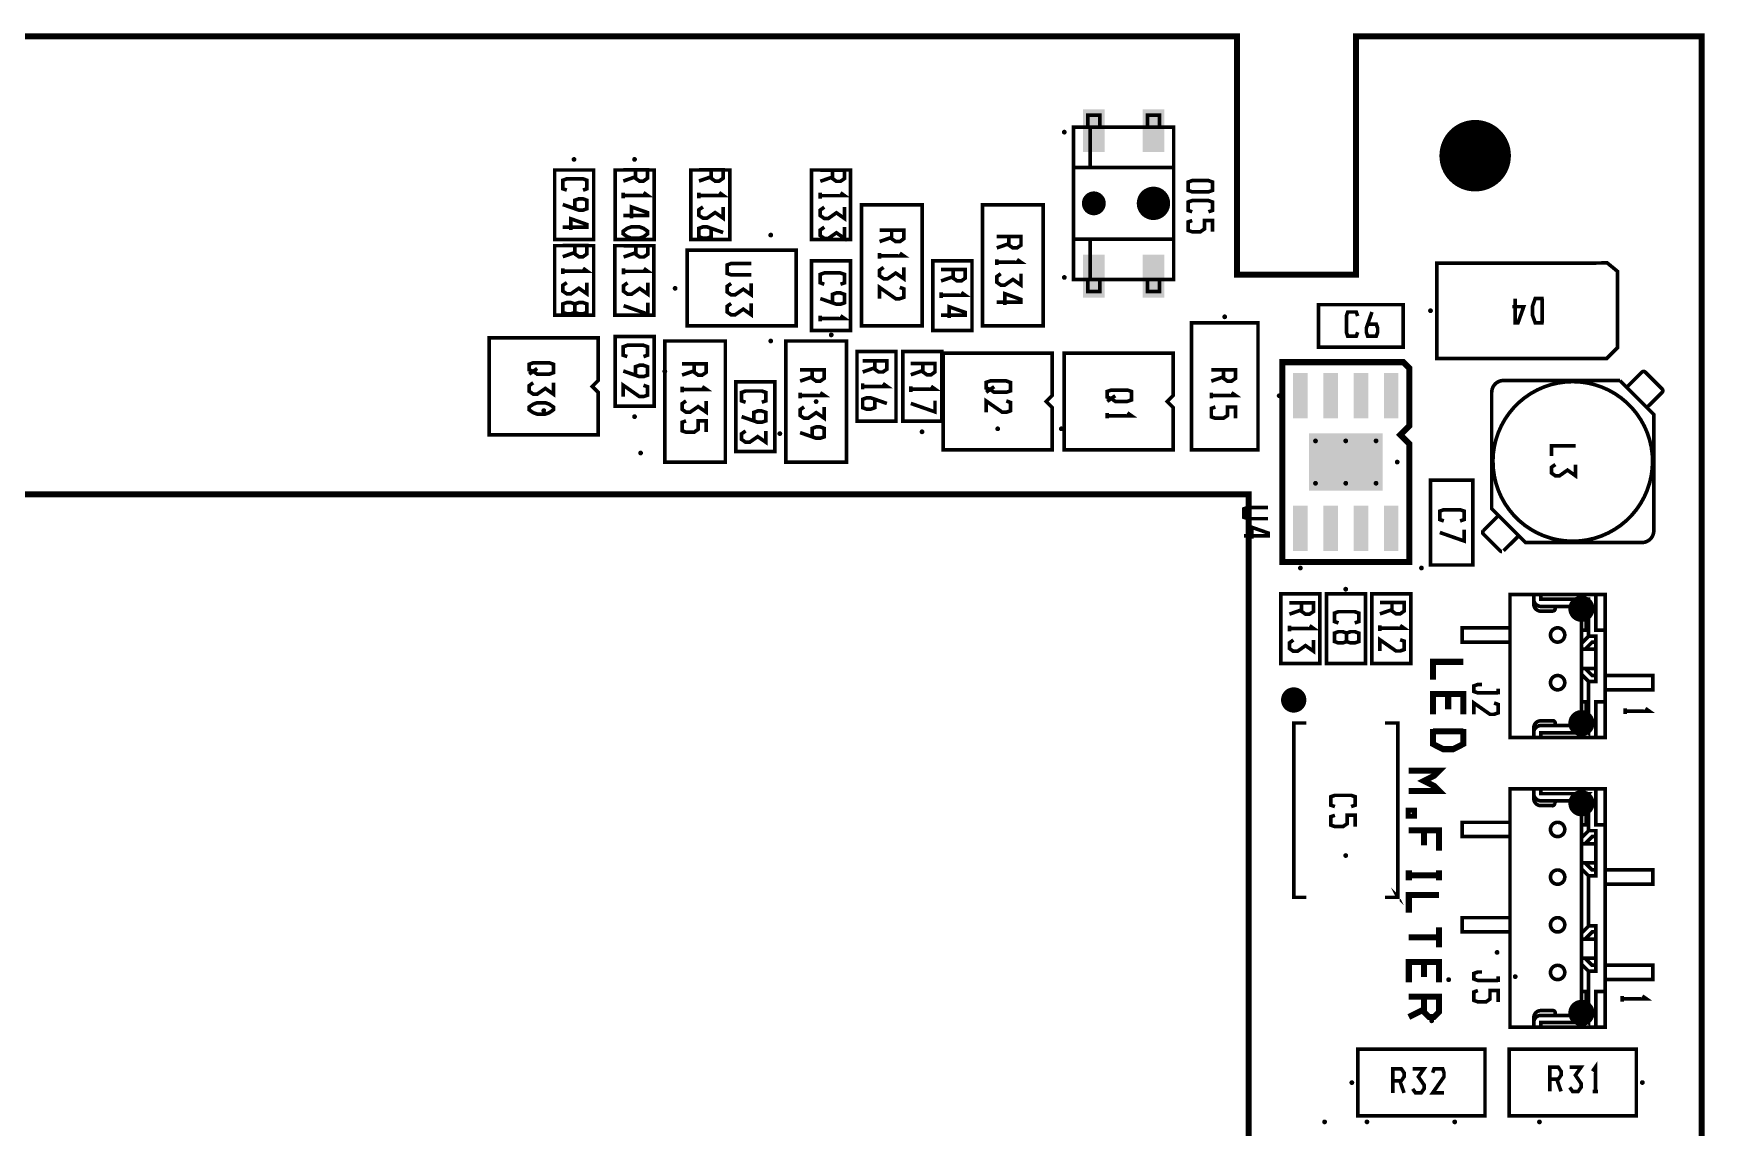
# Model space of a CAD drawing. Extents: x -3 to 440, y 331 to 583.
# Drawn here: x 67 to 137.2, y 536.8 to 582.7 of the extents above; entities that cross this region are included whole.
import ezdxf

# ---------------------------------------------------------------- set-up
doc = ezdxf.new("R2010")
doc.units = 0
doc.header["$MEASUREMENT"] = 0
doc.layers.get('0').update_dxf_attribs({"linetype": 'CONTINUOUS'})
for name, color, linetype in [('22-303-0_AST', 7, 'CONTINUOUS'), ('22-303-0_DRL', 1, 'CONTINUOUS'), ('THRUHOLE_NPT', 7, 'CONTINUOUS'), ('THRUHOLE_TAP', 1, 'CONTINUOUS')]:
    doc.layers.add(name, color=color, linetype=linetype)

# ---------------------------------------------------------------- blocks, each defined once
blk = doc.blocks.new('ROUND_2')
at = {"const_width": 0.50038}
blk.add_lwpolyline([(-0.25019, 0, 1), (0.25019, 0, 1)], format="xyb", close=True, dxfattribs=at)
blk = doc.blocks.new('ROUND_40')
at = {"const_width": 0.69977}
blk.add_lwpolyline([(-0.349884, 0, 1), (0.349884, 0, 1)], format="xyb", close=True, dxfattribs=at)
blk = doc.blocks.new('RECTANGLE_41')
blk.add_solid([(0.44958, 0.90043), (0.44958, -0.90043), (-0.44958, 0.90043), (-0.44958, -0.90043)])
blk = doc.blocks.new('RECTANGLE_50')
blk.add_solid([(1.5494, 1.2065), (1.5494, -1.2065), (-1.5494, 1.2065), (-1.5494, -1.2065)])
blk = doc.blocks.new('RECTANGLE_51')
blk.add_solid([(0.3048, 0.9525), (0.3048, -0.9525), (-0.3048, 0.9525), (-0.3048, -0.9525)])
blk = doc.blocks.new('ROUND_28')
at = {"const_width": 0.54991}
blk.add_lwpolyline([(-0.274954, 0, 1), (0.274954, 0, 1)], format="xyb", close=True, dxfattribs=at)
blk = doc.blocks.new('ROUND_111')
at = {"const_width": 1.49987}
blk.add_lwpolyline([(-0.749934, 0, 1), (0.749934, 0, 1)], format="xyb", close=True, dxfattribs=at)
blk = doc.blocks.new('ROUND_115')
at = {"const_width": 0.10033}
blk.add_lwpolyline([(-0.050164, 0, 1), (0.050164, 0, 1)], format="xyb", close=True, dxfattribs=at)
blk = doc.blocks.new('ROUND_116')
at = {"const_width": 0.10033}
blk.add_lwpolyline([(-0.050164, 0, 1), (0.050164, 0, 1)], format="xyb", close=True, dxfattribs=at)
blk = doc.blocks.new('ROUND_117')
at = {"const_width": 0.10033}
blk.add_lwpolyline([(-0.050164, 0, 1), (0.050164, 0, 1)], format="xyb", close=True, dxfattribs=at)
blk = doc.blocks.new('ROUND_108')
at = {"const_width": 0.10033}
blk.add_lwpolyline([(-0.050164, 0, 1), (0.050164, 0, 1)], format="xyb", close=True, dxfattribs=at)
blk = doc.blocks.new('ROUND_82')
at = {"const_width": 1.49987}
blk.add_lwpolyline([(-0.749934, 0, 1), (0.749934, 0, 1)], format="xyb", close=True, dxfattribs=at)

msp = doc.modelspace()

# ---------------------------------------------------------------- linework, layer by layer
at = {"layer": '22-303-0_AST'}
for points, const_width in [([(117.55, 582.606), (117.55, 572.606), (122.551, 572.606), (122.551, 582.606), (137.05, 582.606), (137.05, 342.606), (-2.95, 342.606), (-2.95, 582.606), (117.55, 582.606)], 0.254), ([(111.299, 578.801), (111.299, 579.301), (111.799, 579.301), (111.799, 578.801)], 0.152), ([(114.299, 578.801), (114.299, 579.301), (113.798, 579.301), (113.798, 578.801)], 0.152), ([(114.898, 577.101), (111.398, 577.101), (111.398, 578.801), (114.898, 578.801), (114.898, 577.101), (114.898, 576.101), (114.898, 575.102), (114.898, 574.102), (111.398, 574.102), (111.398, 572.402), (110.7, 572.402), (110.7, 574.102), (111.398, 574.102)], 0.152), ([(110.7, 574.102), (110.7, 575.102), (110.7, 576.101), (110.7, 577.101), (110.7, 578.801), (111.398, 578.801)], 0.152), ([(110.7, 577.101), (111.398, 577.101)], 0.152), ([(90.56, 574.081), (90.56, 577.002), (88.922, 577.002), (88.922, 574.081), (90.56, 574.081)], 0.152), ([(89.432, 576.157), (89.262, 576.215), (89.262, 576.571), (89.432, 576.632), (90.11, 576.632), (90.278, 576.571), (90.278, 576.215), (90.11, 576.157)], 0.152), ([(93.1, 574.081), (93.1, 577.002), (91.462, 577.002), (91.462, 574.081), (93.1, 574.081)], 0.152), ([(92.31, 577.013), (92.31, 576.657), (92.48, 576.538), (92.65, 576.538), (92.818, 576.657), (92.818, 577.013), (91.802, 577.013)], 0.152), ([(92.31, 576.715), (91.802, 576.538)], 0.152), ([(96.275, 574.081), (96.275, 577.002), (94.637, 577.002), (94.637, 574.081), (96.275, 574.081)], 0.152), ([(95.485, 577.013), (95.485, 576.657), (95.655, 576.538), (95.825, 576.538), (95.993, 576.657), (95.993, 577.013), (94.977, 577.013)], 0.152), ([(95.485, 576.715), (94.977, 576.538)], 0.152), ([(99.704, 577.002), (99.704, 574.081), (101.342, 574.081), (101.342, 577.002), (99.704, 577.002)], 0.152), ([(100.578, 577), (100.578, 576.644), (100.745, 576.527), (100.916, 576.527), (101.086, 576.644), (101.086, 577), (100.07, 577)], 0.152), ([(100.578, 576.705), (100.07, 576.527)], 0.152), ([(115.508, 576.499), (115.678, 576.558), (116.356, 576.558), (116.524, 576.499), (116.524, 576.144), (116.356, 576.085), (115.678, 576.085), (115.508, 576.144), (115.508, 576.499)], 0.152), ([(89.77, 575.377), (89.77, 575.732), (89.94, 575.793), (90.11, 575.793), (90.278, 575.732), (90.278, 575.377), (90.11, 575.318), (89.94, 575.318), (89.262, 575.555)], 0.152), ([(91.802, 575.819), (91.802, 576.055)], 0.152), ([(91.802, 575.936), (92.818, 575.936), (92.65, 576.055)], 0.152), ([(94.977, 575.819), (94.977, 576.055)], 0.152), ([(94.977, 575.936), (95.993, 575.936), (95.825, 576.055)], 0.152), ([(100.07, 575.806), (100.07, 576.045)], 0.152), ([(100.07, 575.925), (101.086, 575.925), (100.916, 576.045)], 0.152), ([(115.678, 575.247), (115.508, 575.306), (115.508, 575.661), (115.678, 575.72), (116.356, 575.72), (116.524, 575.661), (116.524, 575.306), (116.356, 575.247)], 0.152), ([(89.602, 574.48), (89.602, 574.955), (90.278, 574.716), (90.278, 574.6), (89.262, 574.6)], 0.152), ([(92.142, 574.981), (92.142, 575.453), (92.818, 575.217), (92.818, 575.097), (91.802, 575.097)], 0.152), ([(95.147, 575.453), (94.977, 575.336), (94.977, 575.097), (95.147, 574.981), (95.317, 574.981), (95.655, 575.217), (95.993, 574.981), (95.993, 575.453)], 0.152), ([(100.237, 575.443), (100.07, 575.323), (100.07, 575.087), (100.237, 574.968), (100.408, 574.968), (100.745, 575.207), (101.086, 574.968), (101.086, 575.443)], 0.152), ([(101.8, 575.542), (101.8, 570.462), (104.34, 570.462), (104.34, 575.542), (101.8, 575.542)], 0.152), ([(109.42, 570.462), (109.42, 575.542), (106.88, 575.542), (106.88, 570.462), (109.42, 570.462)], 0.152), ([(91.802, 574.437), (91.972, 574.556), (92.142, 574.615), (92.48, 574.615), (92.65, 574.556), (92.818, 574.437), (92.818, 574.32), (92.65, 574.201), (92.48, 574.142), (92.142, 574.142), (91.972, 574.201), (91.802, 574.32), (91.802, 574.437)], 0.152), ([(95.485, 574.556), (95.485, 574.201), (95.317, 574.142), (95.147, 574.142), (94.977, 574.201), (94.977, 574.556), (95.147, 574.615), (95.317, 574.615), (95.993, 574.379)], 0.152), ([(100.237, 574.605), (100.07, 574.485), (100.07, 574.249), (100.237, 574.13), (100.408, 574.13), (100.745, 574.368), (101.086, 574.13), (101.086, 574.605)], 0.152), ([(103.064, 574.473), (103.064, 574.117), (103.235, 573.998), (103.405, 573.998), (103.572, 574.117), (103.572, 574.473), (102.556, 574.473)], 0.152), ([(115.678, 574.881), (115.508, 574.823), (115.508, 574.467), (115.678, 574.409), (116.016, 574.409), (116.186, 574.526), (116.186, 574.881), (116.524, 574.881), (116.524, 574.409)], 0.152), ([(90.56, 570.906), (90.56, 573.827), (88.922, 573.827), (88.922, 570.906), (90.56, 570.906)], 0.152), ([(89.77, 573.838), (89.77, 573.482), (89.94, 573.363), (90.11, 573.363), (90.278, 573.482), (90.278, 573.838), (89.262, 573.838)], 0.152), ([(91.449, 573.827), (91.449, 570.906), (93.087, 570.906), (93.087, 573.827), (91.449, 573.827)], 0.152), ([(92.323, 573.825), (92.323, 573.469), (92.49, 573.352), (92.661, 573.352), (92.831, 573.469), (92.831, 573.825), (91.815, 573.825)], 0.152), ([(99.056, 573.637), (94.484, 573.637), (94.484, 570.462), (99.056, 570.462), (99.056, 573.637)], 0.152), ([(103.064, 574.175), (102.556, 573.998)], 0.152), ([(107.984, 574.206), (107.984, 573.85), (108.152, 573.731), (108.322, 573.731), (108.492, 573.85), (108.492, 574.206), (107.476, 574.206)], 0.152), ([(107.984, 573.909), (107.476, 573.731)], 0.152), ([(114.898, 574.102), (114.898, 572.402), (111.398, 572.402)], 0.152), ([(89.77, 573.54), (89.262, 573.363)], 0.152), ([(89.262, 572.644), (89.262, 572.88)], 0.152), ([(89.262, 572.761), (90.278, 572.761), (90.11, 572.88)], 0.152), ([(92.323, 573.53), (91.815, 573.352)], 0.152), ([(91.815, 572.631), (91.815, 572.87)], 0.152), ([(91.815, 572.75), (92.831, 572.75), (92.661, 572.87)], 0.152), ([(97.174, 572.603), (96.328, 572.603), (96.158, 572.662), (96.158, 573.017), (96.328, 573.078), (97.174, 573.078)], 0.152), ([(99.704, 573.192), (99.704, 570.271), (101.342, 570.271), (101.342, 573.192), (99.704, 573.192)], 0.152), ([(102.556, 573.279), (102.556, 573.515)], 0.152), ([(102.556, 573.398), (103.572, 573.398), (103.405, 573.515)], 0.152), ([(102.727, 572.916), (102.556, 572.796), (102.556, 572.56), (102.727, 572.441), (102.897, 572.441), (103.235, 572.677), (103.572, 572.441), (103.572, 572.916)], 0.152), ([(106.435, 570.271), (106.435, 573.192), (104.797, 573.192), (104.797, 570.271), (106.435, 570.271)], 0.152), ([(107.476, 573.012), (107.476, 573.248)], 0.152), ([(107.476, 573.131), (108.492, 573.131), (108.322, 573.248)], 0.152), ([(131.934, 573.093), (133.092, 573.103), (133.524, 572.748), (133.524, 569.547), (133.067, 569.09), (125.942, 569.098), (125.942, 573.096), (127.581, 573.096), (131.934, 573.093)], 0.152), ([(89.432, 572.278), (89.262, 572.161), (89.262, 571.922), (89.432, 571.806), (89.602, 571.806), (89.94, 572.042), (90.278, 571.806), (90.278, 572.278)], 0.152), ([(91.982, 572.268), (91.815, 572.148), (91.815, 571.912), (91.982, 571.793), (92.153, 571.793), (92.49, 572.032), (92.831, 571.793), (92.831, 572.268)], 0.152), ([(96.328, 572.24), (96.158, 572.12), (96.158, 571.884), (96.328, 571.765), (96.496, 571.765), (96.836, 572.001), (97.174, 571.765), (97.174, 572.24)], 0.152), ([(100.237, 572.209), (100.07, 572.268), (100.07, 572.623), (100.237, 572.682), (100.916, 572.682), (101.086, 572.623), (101.086, 572.268), (100.916, 572.209)], 0.152), ([(105.645, 572.822), (105.645, 572.466), (105.815, 572.347), (105.985, 572.347), (106.153, 572.466), (106.153, 572.822), (105.137, 572.822)], 0.152), ([(105.645, 572.524), (105.137, 572.347)], 0.152), ([(107.644, 572.649), (107.476, 572.529), (107.476, 572.293), (107.644, 572.174), (107.814, 572.174), (108.152, 572.41), (108.492, 572.174), (108.492, 572.649)], 0.152), ([(111.799, 572.402), (111.799, 571.902), (111.299, 571.902), (111.299, 572.402)], 0.152), ([(114.299, 572.402), (114.299, 571.902), (113.798, 571.902), (113.798, 572.402)], 0.152), ([(100.578, 571.43), (100.578, 571.785), (100.745, 571.844), (100.916, 571.844), (101.086, 571.785), (101.086, 571.43), (100.916, 571.371), (100.745, 571.371), (100.07, 571.607)], 0.152), ([(102.556, 571.602), (102.556, 572.077), (103.235, 571.602), (103.405, 571.602), (103.572, 571.661), (103.572, 572.016), (103.405, 572.077)], 0.152), ([(105.137, 571.628), (105.137, 571.864)], 0.152), ([(105.137, 571.745), (106.153, 571.745), (105.985, 571.864)], 0.152), ([(107.814, 571.336), (107.814, 571.811), (108.492, 571.572), (108.492, 571.455), (107.476, 571.455)], 0.152), ([(129.112, 571.267), (129.587, 571.267), (129.348, 570.591), (129.232, 570.591), (129.232, 571.607)], 0.152), ([(130.425, 571.607), (130.07, 571.607), (129.95, 571.267), (129.95, 570.929), (130.07, 570.591), (130.425, 570.591)], 0.152), ([(130.364, 571.607), (130.364, 570.591)], 0.152), ([(89.77, 571.026), (89.94, 570.967), (90.11, 570.967), (90.278, 571.026), (90.278, 571.381), (90.11, 571.44), (89.94, 571.44), (89.77, 571.381), (89.77, 571.026), (89.602, 570.967), (89.432, 570.967), (89.262, 571.026), (89.262, 571.381), (89.432, 571.44), (89.602, 571.44), (89.77, 571.381)], 0.152), ([(91.815, 571.31), (92.831, 570.955), (92.831, 571.43)], 0.152), ([(96.328, 571.402), (96.158, 571.282), (96.158, 571.046), (96.328, 570.927), (96.496, 570.927), (96.836, 571.163), (97.174, 570.927), (97.174, 571.402)], 0.152), ([(100.07, 570.65), (100.07, 570.889)], 0.152), ([(100.07, 570.769), (101.086, 570.769), (100.916, 570.889)], 0.152), ([(105.477, 570.79), (105.477, 571.262), (106.153, 571.026), (106.153, 570.906), (105.137, 570.906)], 0.152), ([(120.977, 569.573), (120.977, 571.351), (124.533, 571.351), (124.533, 569.573), (120.977, 569.573)], 0.152), ([(122.62, 570.195), (122.559, 570.028), (122.203, 570.028), (122.145, 570.195), (122.145, 570.873), (122.203, 571.044), (122.559, 571.044), (122.62, 570.873)], 0.152), ([(123.042, 570.536), (123.397, 570.536), (123.458, 570.365), (123.458, 570.195), (123.397, 570.028), (123.042, 570.028), (122.983, 570.195), (122.983, 570.365), (123.219, 571.044)], 0.152), ([(115.643, 570.589), (115.643, 565.255), (118.437, 565.255), (118.437, 570.589), (115.643, 570.589)], 0.152), ([(86.179, 569.954), (90.751, 569.954), (90.751, 568.176), (90.497, 567.922), (90.751, 567.668), (90.751, 565.89), (86.179, 565.89), (86.179, 569.954)], 0.152), ([(93.1, 567.096), (93.1, 570.017), (91.462, 570.017), (91.462, 567.096), (93.1, 567.096)], 0.152), ([(91.972, 569.172), (91.802, 569.23), (91.802, 569.586), (91.972, 569.647), (92.65, 569.647), (92.818, 569.586), (92.818, 569.23), (92.65, 569.172)], 0.152), ([(96.085, 564.747), (96.085, 569.827), (93.545, 569.827), (93.545, 564.747), (96.085, 564.747)], 0.152), ([(101.165, 564.747), (101.165, 569.827), (98.625, 569.827), (98.625, 564.747), (101.165, 564.747)], 0.152), ([(101.609, 569.382), (101.609, 566.461), (103.247, 566.461), (103.247, 569.382), (101.609, 569.382)], 0.152), ([(105.165, 566.461), (105.165, 569.382), (103.527, 569.382), (103.527, 566.461), (105.165, 566.461)], 0.152), ([(88.023, 568.912), (87.852, 568.852), (87.852, 568.615), (88.023, 568.557), (88.19, 568.437), (88.698, 568.437), (88.868, 568.496), (88.868, 568.852), (88.698, 568.912), (88.023, 568.912)], 0.152), ([(88.19, 568.674), (87.852, 568.437)], 0.152), ([(92.31, 568.392), (92.31, 568.747), (92.48, 568.808), (92.65, 568.808), (92.818, 568.747), (92.818, 568.392), (92.65, 568.333), (92.48, 568.333), (91.802, 568.57)], 0.152), ([(94.776, 568.872), (94.776, 568.516), (94.944, 568.397), (95.114, 568.397), (95.284, 568.516), (95.284, 568.872), (94.268, 568.872)], 0.152), ([(102.356, 568.999), (102.356, 568.643), (102.523, 568.526), (102.694, 568.526), (102.864, 568.643), (102.864, 568.999), (101.848, 568.999)], 0.152), ([(102.356, 568.704), (101.848, 568.526)], 0.152), ([(104.375, 568.885), (104.375, 568.529), (104.545, 568.41), (104.715, 568.41), (104.883, 568.529), (104.883, 568.885), (103.867, 568.885)], 0.152), ([(105.229, 569.319), (109.801, 569.319), (109.801, 567.541), (109.547, 567.287), (109.801, 567.033), (109.801, 565.255), (105.229, 565.255), (105.229, 569.319)], 0.152), ([(110.309, 569.319), (114.881, 569.319), (114.881, 567.541), (114.627, 567.287), (114.881, 567.033), (114.881, 565.255), (110.309, 565.255), (110.309, 569.319)], 0.152), ([(124.787, 568.684), (124.787, 566.271), (124.406, 565.89), (124.787, 565.509), (124.787, 560.556), (119.453, 560.556), (119.453, 568.938), (124.533, 568.938), (124.787, 568.684)], 0.254), ([(88.023, 568.074), (87.852, 567.955), (87.852, 567.719), (88.023, 567.599), (88.19, 567.599), (88.531, 567.836), (88.868, 567.599), (88.868, 568.074)], 0.152), ([(91.802, 567.495), (91.802, 567.97), (92.48, 567.495), (92.65, 567.495), (92.818, 567.554), (92.818, 567.909), (92.65, 567.97)], 0.152), ([(94.776, 568.575), (94.268, 568.397)], 0.152), ([(96.529, 568.112), (96.529, 565.191), (98.167, 565.191), (98.167, 568.112), (96.529, 568.112)], 0.152), ([(99.729, 568.618), (99.729, 568.262), (99.897, 568.143), (100.067, 568.143), (100.237, 568.262), (100.237, 568.618), (99.221, 568.618)], 0.152), ([(99.729, 568.321), (99.221, 568.143)], 0.152), ([(101.848, 567.805), (101.848, 568.044)], 0.152), ([(101.848, 567.924), (102.864, 567.924), (102.694, 568.044)], 0.152), ([(104.375, 568.587), (103.867, 568.41)], 0.152), ([(107.2, 568.15), (107.029, 568.09), (107.029, 567.853), (107.2, 567.795), (107.367, 567.675), (107.875, 567.675), (108.045, 567.734), (108.045, 568.09), (107.875, 568.15), (107.2, 568.15)], 0.152), ([(116.986, 568.618), (116.986, 568.262), (117.156, 568.143), (117.324, 568.143), (117.494, 568.262), (117.494, 568.618), (116.478, 568.618)], 0.152), ([(116.986, 568.321), (116.478, 568.143)], 0.152), ([(128.744, 568.171), (133.623, 568.171)], 0.152), ([(133.623, 568.171), (135.043, 566.751), (135.043, 561.872)], 0.152), ([(133.91, 567.886), (133.981, 567.957), (134.545, 568.524)], 0.152), ([(135.396, 567.815), (134.687, 568.524)], 0.152), ([(94.268, 567.678), (94.268, 567.914)], 0.152), ([(94.268, 567.797), (95.284, 567.797), (95.114, 567.914)], 0.152), ([(94.436, 567.315), (94.268, 567.195), (94.268, 566.959), (94.436, 566.84), (94.606, 566.84), (94.944, 567.076), (95.284, 566.84), (95.284, 567.315)], 0.152), ([(96.935, 567.256), (96.768, 567.315), (96.768, 567.67), (96.935, 567.729), (97.614, 567.729), (97.784, 567.67), (97.784, 567.315), (97.614, 567.256)], 0.152), ([(99.221, 567.424), (99.221, 567.66)], 0.152), ([(99.221, 567.543), (100.237, 567.543), (100.067, 567.66)], 0.152), ([(102.356, 567.383), (102.356, 567.028), (102.186, 566.967), (102.015, 566.967), (101.848, 567.028), (101.848, 567.383), (102.015, 567.442), (102.186, 567.442), (102.864, 567.206)], 0.152), ([(103.867, 567.691), (103.867, 567.927)], 0.152), ([(103.867, 567.808), (104.883, 567.808), (104.715, 567.927)], 0.152), ([(103.867, 567.208), (104.883, 566.853), (104.883, 567.325)], 0.152), ([(107.367, 567.912), (107.029, 567.675)], 0.152), ([(107.029, 566.837), (107.029, 567.312), (107.708, 566.837), (107.875, 566.837), (108.045, 566.896), (108.045, 567.251), (107.875, 567.312)], 0.152), ([(112.28, 567.769), (112.109, 567.709), (112.109, 567.472), (112.28, 567.414), (112.447, 567.294), (112.955, 567.294), (113.125, 567.353), (113.125, 567.709), (112.955, 567.769), (112.28, 567.769)], 0.152), ([(112.447, 567.531), (112.109, 567.294)], 0.152), ([(116.478, 567.424), (116.478, 567.66)], 0.152), ([(116.478, 567.541), (117.494, 567.541), (117.324, 567.66)], 0.152), ([(134.545, 561.371), (129.663, 561.371), (128.243, 562.791), (128.243, 567.673)], 0.152), ([(135.396, 567.673), (134.83, 567.109), (134.759, 567.038)], 0.152), ([(87.852, 567.058), (88.023, 567.175), (88.19, 567.236), (88.531, 567.236), (88.698, 567.175), (88.868, 567.058), (88.868, 566.939), (88.698, 566.82), (88.531, 566.761), (88.19, 566.761), (88.023, 566.82), (87.852, 566.939), (87.852, 567.058)], 0.152), ([(97.276, 566.477), (97.276, 566.832), (97.443, 566.891), (97.614, 566.891), (97.784, 566.832), (97.784, 566.477), (97.614, 566.418), (97.443, 566.418), (96.768, 566.654)], 0.152), ([(99.389, 567.061), (99.221, 566.941), (99.221, 566.705), (99.389, 566.586), (99.559, 566.586), (99.897, 566.822), (100.237, 566.586), (100.237, 567.061)], 0.152), ([(112.109, 566.576), (112.109, 566.812)], 0.152), ([(112.109, 566.693), (113.125, 566.693), (112.955, 566.812)], 0.152), ([(116.648, 567.058), (116.478, 567), (116.478, 566.644), (116.648, 566.586), (116.986, 566.586), (117.156, 566.703), (117.156, 567.058), (117.494, 567.058), (117.494, 566.586)], 0.152), ([(94.436, 566.477), (94.268, 566.416), (94.268, 566.06), (94.436, 566.002), (94.776, 566.002), (94.944, 566.121), (94.944, 566.477), (95.284, 566.477), (95.284, 566.002)], 0.152), ([(96.935, 566.052), (96.768, 565.936), (96.768, 565.697), (96.935, 565.58), (97.106, 565.58), (97.443, 565.816), (97.784, 565.58), (97.784, 566.052)], 0.152), ([(99.729, 565.806), (99.729, 566.162), (99.897, 566.223), (100.067, 566.223), (100.237, 566.162), (100.237, 565.806), (100.067, 565.748), (99.897, 565.748), (99.221, 565.984)], 0.152), ([(130.748, 565.008), (130.748, 565.425), (131.764, 565.425)], 0.152), ([(128.297, 564.772), (128.294, 564.772)], 0.152), ([(130.916, 564.645), (130.748, 564.526), (130.748, 564.29), (130.916, 564.17), (131.086, 564.17), (131.424, 564.409), (131.764, 564.17), (131.764, 564.645)], 0.152), ([(127.454, 560.429), (125.676, 560.429), (125.676, 563.985), (127.454, 563.985), (127.454, 560.429)], 0.152), ([(118.861, 562.372), (118.012, 562.372), (117.845, 562.43), (117.845, 562.786), (118.012, 562.847), (118.861, 562.847)], 0.152), ([(126.237, 562.275), (126.067, 562.334), (126.067, 562.689), (126.237, 562.748), (126.915, 562.748), (127.083, 562.689), (127.083, 562.334), (126.915, 562.275)], 0.152), ([(127.893, 561.869), (128.459, 562.435), (128.53, 562.507)], 0.152), ([(118.183, 561.534), (118.183, 562.009), (118.861, 561.77), (118.861, 561.653), (117.845, 561.653)], 0.152), ([(126.067, 561.793), (127.083, 561.437), (127.083, 561.91)], 0.152), ([(128.602, 561.021), (127.893, 561.729)], 0.152), ([(129.379, 561.658), (129.308, 561.587), (128.741, 561.021)], 0.152), ([(119.389, 559.222), (119.389, 556.301), (121.027, 556.301), (121.027, 559.222), (119.389, 559.222)], 0.152), ([(120.263, 558.839), (120.263, 558.483), (120.43, 558.366), (120.601, 558.366), (120.771, 558.483), (120.771, 558.839), (119.755, 558.839)], 0.152), ([(122.945, 556.301), (122.945, 559.222), (121.307, 559.222), (121.307, 556.301), (122.945, 556.301)], 0.152), ([(124.85, 556.301), (124.85, 559.222), (123.212, 559.222), (123.212, 556.301), (124.85, 556.301)], 0.152), ([(124.06, 558.852), (124.06, 558.496), (124.23, 558.377), (124.4, 558.377), (124.568, 558.496), (124.568, 558.852), (123.552, 558.852)], 0.152), ([(130.009, 553.391), (130.009, 553.192), (129.011, 553.192), (129.011, 559.192), (130.009, 559.192), (130.308, 559.192)], 0.152), ([(130.009, 559.192), (130.009, 558.991)], 0.152), ([(130.009, 558.991), (130.009, 558.791)], 0.152), ([(132.31, 555.542), (132.61, 555.542), (132.61, 557.442), (132.31, 557.442), (132.31, 558.991), (130.308, 558.991), (130.308, 559.192), (132.61, 559.192), (132.61, 557.691), (133.008, 557.691), (133.008, 559.192), (132.61, 559.192)], 0.152), ([(132.31, 558.991), (132.01, 558.692), (132.01, 557.691)], 0.152), ([(120.263, 558.544), (119.755, 558.366)], 0.152), ([(121.817, 557.996), (121.647, 558.054), (121.647, 558.41), (121.817, 558.471), (122.495, 558.471), (122.663, 558.41), (122.663, 558.054), (122.495, 557.996)], 0.152), ([(124.06, 558.554), (123.552, 558.377)], 0.152), ([(132.31, 557.442), (132.01, 557.142), (132.01, 557.691), (132.208, 557.691), (132.208, 558.692), (132.01, 558.692), (130.308, 558.692)], 0.152), ([(130.308, 558.491), (130.809, 558.491)], 0.152), ([(130.91, 558.692), (130.91, 558.592)], 0.152), ([(119.755, 557.645), (119.755, 557.884)], 0.152), ([(119.755, 557.764), (120.771, 557.764), (120.601, 557.884)], 0.152), ([(122.155, 557.216), (122.325, 557.157), (122.495, 557.157), (122.663, 557.216), (122.663, 557.571), (122.495, 557.632), (122.325, 557.632), (122.155, 557.571), (122.155, 557.216), (121.987, 557.157), (121.817, 557.157), (121.647, 557.216), (121.647, 557.571), (121.817, 557.632), (121.987, 557.632), (122.155, 557.571)], 0.152), ([(123.552, 557.658), (123.552, 557.894)], 0.152), ([(123.552, 557.775), (124.568, 557.775), (124.4, 557.894)], 0.152), ([(129.011, 557.193), (127.009, 557.193), (127.009, 557.493), (127.009, 557.792), (129.011, 557.792)], 0.152), ([(133.008, 554.691), (133.008, 557.691)], 0.152), ([(119.922, 557.282), (119.755, 557.162), (119.755, 556.926), (119.922, 556.807), (120.093, 556.807), (120.43, 557.046), (120.771, 556.807), (120.771, 557.282)], 0.152), ([(123.552, 556.82), (123.552, 557.292), (124.23, 556.82), (124.4, 556.82), (124.568, 556.878), (124.568, 557.234), (124.4, 557.292)], 0.152), ([(132.01, 557.142), (132.01, 556.891)], 0.152), ([(132.61, 555.791), (132.46, 555.791), (132.16, 556.091), (132.01, 556.091), (132.01, 556.891), (132.16, 556.891), (132.61, 556.891)], 0.152), ([(132.61, 557.193), (132.46, 557.193), (132.16, 556.891)], 0.152), ([(125.782, 555.623), (125.782, 556.365), (127.052, 556.365)], 0.254), ([(132.01, 556.091), (132.01, 555.842)], 0.152), ([(132.16, 556.091), (132.61, 556.091)], 0.152), ([(127.835, 555.417), (127.664, 555.417), (127.497, 555.356), (127.497, 555.12), (127.664, 555.062), (128.513, 555.062)], 0.152), ([(130.308, 553.693), (132.01, 553.693), (132.208, 553.693), (132.208, 554.691), (132.01, 554.691), (132.01, 553.693), (132.31, 553.391), (132.31, 555.542), (132.01, 555.842), (132.01, 554.691)], 0.152), ([(133.008, 555.191), (135.01, 555.191), (135.01, 555.491), (135.01, 555.791), (133.008, 555.791)], 0.152), ([(120.385, 554.823), (119.483, 554.823)], 0.152), ([(120.382, 554.686), (119.488, 554.686)], 0.152), ([(120.344, 554.96), (119.524, 554.96)], 0.152), ([(119.582, 555.052), (119.582, 554.478)], 0.152), ([(120.242, 555.097), (119.625, 555.097)], 0.152), ([(119.719, 555.163), (119.719, 554.363)], 0.152), ([(119.856, 555.212), (119.856, 554.318)], 0.152), ([(119.994, 555.214), (119.994, 554.313)], 0.152), ([(120.131, 555.174), (120.131, 554.353)], 0.152), ([(120.268, 555.072), (120.268, 554.455)], 0.152), ([(125.782, 554.163), (125.782, 555.011), (127.052, 555.011), (127.052, 554.163)], 0.254), ([(126.417, 554.376), (126.417, 555.011)], 0.254), ([(127.497, 554.163), (127.497, 554.638), (128.172, 554.163), (128.343, 554.163), (128.513, 554.224), (128.513, 554.579), (128.343, 554.638)], 0.152), ([(128.513, 555.001), (128.513, 555.24)], 0.152), ([(133.008, 553.192), (132.61, 553.192), (132.61, 554.691), (133.008, 554.691), (133.008, 553.192)], 0.152), ([(120.334, 554.549), (119.534, 554.549)], 0.152), ([(120.222, 554.412), (119.648, 554.412)], 0.152), ([(133.847, 554.173), (133.847, 554.409)], 0.152), ([(133.847, 554.29), (134.863, 554.29), (134.693, 554.409)], 0.152), ([(120.469, 546.484), (119.935, 546.484), (119.935, 553.799), (120.469, 553.799)], 0.152), ([(123.771, 546.484), (124.304, 546.484), (124.279, 546.535), (124.304, 546.51), (124.304, 553.799), (123.771, 553.799)], 0.152), ([(125.782, 553.551), (125.782, 552.916), (126.204, 552.702), (126.628, 552.702), (127.052, 552.916), (127.052, 553.551)], 0.254), ([(125.782, 553.444), (127.052, 553.444)], 0.254), ([(130.009, 553.591), (130.009, 553.391)], 0.152), ([(130.009, 553.192), (130.308, 553.192), (130.308, 553.391), (132.31, 553.391)], 0.152), ([(130.809, 553.891), (130.308, 553.891)], 0.152), ([(130.91, 553.693), (130.91, 553.792)], 0.152), ([(132.61, 553.192), (130.308, 553.192)], 0.152), ([(124.766, 550.947), (126.036, 550.947), (125.823, 551.158), (125.401, 551.369), (125.823, 551.582), (126.036, 551.793), (124.766, 551.793)], 0.254), ([(121.665, 550.292), (121.497, 550.35), (121.497, 550.706), (121.665, 550.764), (122.343, 550.764), (122.513, 550.706), (122.513, 550.35), (122.343, 550.292)], 0.152), ([(130.009, 541.232), (130.009, 541.031), (129.011, 541.031), (129.011, 551.031), (130.009, 551.031)], 0.152), ([(130.308, 541.531), (132.01, 541.531), (132.208, 541.531), (132.208, 542.532), (132.01, 542.532), (132.01, 541.531), (132.31, 541.232), (132.31, 543.38), (132.61, 543.38), (132.61, 545.283), (132.31, 545.283), (132.01, 544.981), (132.01, 547.681), (132.01, 547.932), (132.01, 548.732), (132.01, 548.981), (132.01, 549.532), (132.01, 550.53), (132.31, 550.833), (130.308, 550.833), (130.308, 551.031), (130.009, 551.031), (130.009, 550.833)], 0.152), ([(130.009, 550.632), (130.009, 550.833)], 0.152), ([(132.61, 551.031), (133.008, 551.031), (133.008, 549.532), (132.61, 549.532), (132.61, 551.031), (130.308, 551.031)], 0.152), ([(130.308, 550.53), (132.01, 550.53), (132.208, 550.53), (132.208, 549.532), (132.01, 549.532)], 0.152), ([(130.91, 550.53), (130.91, 550.431)], 0.152), ([(132.31, 545.283), (132.31, 547.381), (132.61, 547.381), (132.61, 549.281), (132.31, 549.281), (132.31, 550.833)], 0.152), ([(121.665, 549.926), (121.497, 549.868), (121.497, 549.512), (121.665, 549.454), (122.005, 549.454), (122.173, 549.57), (122.173, 549.926), (122.513, 549.926), (122.513, 549.454)], 0.152), ([(124.766, 550.122), (124.766, 549.908), (124.977, 549.908), (124.977, 550.122), (124.766, 550.122)], 0.254), ([(130.809, 550.332), (130.308, 550.332)], 0.152), ([(124.766, 549.296), (126.036, 549.296), (126.036, 548.448)], 0.254), ([(125.401, 548.661), (125.401, 549.296)], 0.254), ([(129.011, 549.032), (127.009, 549.032), (127.009, 549.332), (127.009, 549.631), (129.011, 549.631)], 0.152), ([(132.31, 549.281), (132.01, 548.981)], 0.152), ([(132.61, 549.032), (132.46, 549.032), (132.16, 548.732)], 0.152), ([(133.008, 542.532), (133.008, 549.532)], 0.152), ([(132.01, 548.732), (132.16, 548.732), (132.61, 548.732)], 0.152), ([(124.766, 547.201), (124.766, 547.622)], 0.254), ([(126.036, 547.201), (126.036, 547.622)], 0.254), ([(132.01, 547.932), (132.16, 547.932), (132.61, 547.932)], 0.152), ([(132.01, 547.681), (132.31, 547.381)], 0.152), ([(132.16, 547.932), (132.46, 547.632), (132.61, 547.632)], 0.152), ([(133.008, 547.033), (135.01, 547.033), (135.01, 547.333), (135.01, 547.632), (133.008, 547.632)], 0.152), ([(124.766, 547.411), (126.036, 547.411)], 0.254), ([(124.766, 545.844), (124.766, 546.586), (126.036, 546.586)], 0.254), ([(129.011, 545.031), (127.009, 545.031), (127.009, 545.331), (127.009, 545.631), (129.011, 545.631)], 0.152), ([(124.766, 544.808), (126.036, 544.808)], 0.254), ([(126.036, 544.384), (126.036, 545.232)], 0.254), ([(132.61, 545.031), (132.46, 545.031), (132.16, 544.732), (132.01, 544.732), (132.01, 544.981)], 0.152), ([(132.61, 543.632), (132.46, 543.632), (132.16, 543.932), (132.01, 543.932), (132.01, 544.732)], 0.152), ([(132.61, 544.732), (132.16, 544.732)], 0.152), ([(124.766, 542.923), (124.766, 543.772), (126.036, 543.772), (126.036, 542.923)], 0.254), ([(125.401, 543.137), (125.401, 543.772)], 0.254), ([(132.31, 543.38), (132.01, 543.683), (132.01, 543.932)], 0.152), ([(132.01, 543.683), (132.01, 542.532)], 0.152), ([(132.16, 543.932), (132.61, 543.932)], 0.152), ([(133.008, 543.632), (135.01, 543.632), (135.01, 543.332), (135.01, 543.032), (133.008, 543.032)], 0.152), ([(127.835, 543.352), (127.664, 543.352), (127.497, 543.291), (127.497, 543.055), (127.664, 542.997), (128.513, 542.997)], 0.152), ([(128.513, 542.936), (128.513, 543.175)], 0.152), ([(125.401, 542.311), (125.401, 541.676), (125.612, 541.463), (125.823, 541.463), (126.036, 541.676), (126.036, 542.311), (124.766, 542.311)], 0.254), ([(127.664, 542.573), (127.497, 542.514), (127.497, 542.159), (127.664, 542.098), (128.005, 542.098), (128.172, 542.217), (128.172, 542.573), (128.513, 542.573), (128.513, 542.098)], 0.152), ([(133.008, 541.031), (132.61, 541.031), (132.61, 542.532), (133.008, 542.532), (133.008, 541.031)], 0.152), ([(133.72, 542.108), (133.72, 542.344)], 0.152), ([(133.72, 542.225), (134.736, 542.225), (134.566, 542.344)], 0.152), ([(125.401, 541.78), (124.766, 541.463)], 0.254), ([(130.009, 541.432), (130.009, 541.232)], 0.152), ([(130.809, 541.732), (130.308, 541.732)], 0.152), ([(130.91, 541.531), (130.91, 541.633)], 0.152), ([(130.009, 541.031), (130.308, 541.031), (130.308, 541.232), (132.31, 541.232)], 0.152), ([(132.61, 541.031), (130.308, 541.031)], 0.152), ([(122.628, 537.315), (127.962, 537.315), (127.962, 540.109), (122.628, 540.109), (122.628, 537.315)], 0.152), ([(134.312, 540.109), (128.978, 540.109), (128.978, 537.315), (134.312, 537.315), (134.312, 540.109)], 0.152), ([(124.091, 538.786), (124.446, 538.786), (124.566, 538.956), (124.566, 539.123), (124.446, 539.294), (124.091, 539.294), (124.091, 538.278)], 0.152), ([(124.929, 538.448), (125.048, 538.278), (125.284, 538.278), (125.404, 538.448), (125.404, 538.615), (125.168, 538.956), (125.404, 539.294), (124.929, 539.294)], 0.152), ([(126.242, 538.278), (125.767, 538.278), (126.242, 538.956), (126.242, 539.123), (126.184, 539.294), (125.828, 539.294), (125.767, 539.123)], 0.152), ([(130.679, 538.849), (131.035, 538.849), (131.154, 539.019), (131.154, 539.187), (131.035, 539.357), (130.679, 539.357), (130.679, 538.341)], 0.152), ([(131.518, 538.511), (131.637, 538.341), (131.873, 538.341), (131.992, 538.511), (131.992, 538.679), (131.756, 539.019), (131.992, 539.357), (131.518, 539.357)], 0.152), ([(132.594, 538.341), (132.594, 539.357), (132.475, 539.187)], 0.152), ([(124.388, 538.786), (124.566, 538.278)], 0.152), ([(130.976, 538.849), (131.154, 538.341)], 0.152), ([(132.711, 538.341), (132.475, 538.341)], 0.152)]:
    msp.add_lwpolyline(points, dxfattribs=dict(at, const_width=const_width))
at = {"layer": '22-303-0_AST', "const_width": 0.152}
for points in [[(128.744, 568.171, 0.414214), (128.246, 567.673)], [(131.645, 568.123, 0.414214), (128.294, 564.772)], [(134.995, 564.772, 0.414214), (131.645, 568.123)], [(134.616, 568.549, 0.198916), (134.546, 568.52)], [(134.687, 568.521, 0.198912), (134.616, 568.551)], [(135.424, 567.744, 0.194189), (135.396, 567.813)], [(135.396, 567.673, 0.198912), (135.426, 567.744)], [(128.294, 564.772, 0.414214), (131.645, 561.422)], [(128.297, 564.772, 0.414214), (131.645, 561.425)], [(131.645, 561.425, 0.414214), (134.992, 564.772)], [(131.645, 561.422, 0.414214), (134.995, 564.772)], [(127.893, 561.869, 0.194192), (127.865, 561.8)], [(127.865, 561.8, 0.198912), (127.894, 561.73)], [(134.545, 561.371, 0.414214), (135.046, 561.872)], [(128.602, 561.021, 0.198912), (128.673, 560.991)], [(130.009, 558.991, 0.308831), (130.199, 558.712)], [(130.009, 558.791, 0.414214), (130.308, 558.491)], [(130.199, 558.712, 0.093432), (130.308, 558.691)], [(130.809, 558.498, 0.414214), (130.908, 558.598)], [(131.01, 557.792, 0.414214), (130.71, 557.493)], [(130.71, 557.493, 0.414214), (131.01, 557.193)], [(131.309, 557.493, 0.414214), (131.01, 557.792)], [(131.01, 557.193, 0.414214), (131.309, 557.493)], [(131.01, 555.791, 0.414214), (130.71, 555.491)], [(130.71, 555.491, 0.414214), (131.01, 555.191)], [(131.309, 555.491, 0.414214), (131.01, 555.791)], [(131.01, 555.191, 0.414214), (131.309, 555.491)], [(119.935, 555.219, 0.414214), (119.48, 554.765)], [(119.48, 554.765, 0.414214), (119.935, 554.31)], [(120.39, 554.765, 0.414214), (119.935, 555.219)], [(119.935, 554.31, 0.414214), (120.39, 554.765)], [(130.308, 553.693, 0.414214), (130.006, 553.391)], [(130.308, 553.891, 0.414214), (130.009, 553.591)], [(130.91, 553.792, 0.414214), (130.809, 553.893)], [(130.009, 550.833, 0.414214), (130.308, 550.533)], [(130.009, 550.632, 0.414214), (130.308, 550.332)], [(130.786, 550.327, 0.414214), (130.885, 550.426)], [(131.01, 549.631, 0.414214), (130.71, 549.332)], [(130.71, 549.332, 0.414214), (131.01, 549.032)], [(131.309, 549.332, 0.414214), (131.01, 549.631)], [(131.01, 549.032, 0.414214), (131.309, 549.332)], [(131.01, 547.632, 0.414214), (130.71, 547.333)], [(131.309, 547.333, 0.414214), (131.01, 547.632)], [(130.71, 547.333, 0.414214), (131.01, 547.033)], [(131.01, 547.033, 0.414214), (131.309, 547.333)], [(131.01, 545.631, 0.414214), (130.71, 545.331)], [(131.309, 545.331, 0.414214), (131.01, 545.631)], [(130.71, 545.331, 0.414214), (131.01, 545.031)], [(131.01, 545.031, 0.414214), (131.309, 545.331)], [(131.01, 543.632, 0.414214), (130.71, 543.332)], [(131.309, 543.332, 0.414214), (131.01, 543.632)], [(130.71, 543.332, 0.414214), (131.01, 543.032)], [(131.01, 543.032, 0.414214), (131.309, 543.332)], [(130.308, 541.732, 0.414214), (130.009, 541.432)], [(130.308, 541.531, 0.414214), (130.009, 541.232)], [(130.91, 541.633, 0.414214), (130.809, 541.734)]]:
    msp.add_lwpolyline(points, format="xyb", dxfattribs=at)
at = {"layer": '22-303-0_DRL', "const_width": 0.254}
for points in [[(117.55, 582.606), (117.55, 572.606), (122.551, 572.606), (122.551, 582.606), (137.05, 582.606), (137.05, 342.606), (-2.95, 342.606), (-2.95, 582.606), (117.55, 582.606)], [(100.004, 391.242), (83.004, 391.242), (83.004, 431.719), (16.049, 431.719), (16.049, 496.589), (20.05, 496.589), (20.05, 505.59), (11.8, 505.59), (11.8, 529.172), (16.049, 529.172), (16.049, 563.388), (118.05, 563.388), (118.05, 533.388), (112.915, 533.388), (112.915, 463.721), (89.186, 463.721), (89.186, 488.72), (78.589, 488.72), (78.589, 453.721), (118.05, 453.721), (118.05, 431.719), (100.004, 431.719), (100.004, 391.242)]]:
    msp.add_lwpolyline(points, dxfattribs=at)

# ---------------------------------------------------------------- block references
at = {"layer": '22-303-0_AST'}
for name, p in [('RECTANGLE_41', (111.548, 578.651)), ('RECTANGLE_41', (114.05, 578.651)), ('ROUND_2', (111.548, 575.603)), ('ROUND_40', (114.05, 575.603)), ('RECTANGLE_41', (111.548, 572.552)), ('RECTANGLE_41', (114.05, 572.552)), ('RECTANGLE_51', (120.215, 567.528)), ('RECTANGLE_51', (121.485, 567.528)), ('RECTANGLE_51', (122.755, 567.528)), ('RECTANGLE_51', (124.025, 567.528)), ('RECTANGLE_50', (122.12, 564.747)), ('RECTANGLE_51', (120.215, 561.966)), ('RECTANGLE_51', (121.485, 561.966)), ('RECTANGLE_51', (122.755, 561.966)), ('RECTANGLE_51', (124.025, 561.966))]:
    msp.add_blockref(name, p, dxfattribs=at)
at = {"layer": '22-303-0_DRL'}
for name, p in [('ROUND_117', (110.309, 578.59)), ('ROUND_111', (127.55, 577.602)), ('ROUND_117', (89.735, 577.447)), ('ROUND_117', (92.275, 577.447)), ('ROUND_2', (111.548, 575.603)), ('ROUND_40', (114.05, 575.603)), ('ROUND_117', (97.99, 574.272)), ('ROUND_117', (110.309, 572.494)), ('ROUND_117', (93.976, 572.037)), ('ROUND_117', (117.04, 570.843)), ('ROUND_117', (125.676, 571.097)), ('ROUND_117', (100.53, 570.081)), ('ROUND_117', (97.99, 569.827)), ('ROUND_117', (93.545, 568.557)), ('ROUND_117', (99.895, 567.287)), ('ROUND_117', (119.326, 567.528)), ('ROUND_117', (88.465, 566.906)), ('ROUND_117', (92.275, 566.652)), ('ROUND_117', (98.371, 565.941)), ('ROUND_117', (104.34, 566.017)), ('ROUND_117', (107.515, 566.144)), ('ROUND_117', (110.182, 566.144)), ('ROUND_117', (92.529, 565.128)), ('ROUND_115', (120.85, 565.636)), ('ROUND_115', (122.12, 565.636)), ('ROUND_115', (123.39, 565.636)), ('ROUND_117', (124.279, 564.747)), ('ROUND_115', (120.85, 563.858)), ('ROUND_115', (122.12, 563.858)), ('ROUND_115', (123.39, 563.858)), ('ROUND_117', (120.215, 560.302)), ('ROUND_117', (125.295, 560.302)), ('ROUND_117', (122.12, 559.413)), ('ROUND_28', (132.01, 558.592)), ('ROUND_28', (132.01, 553.792)), ('ROUND_28', (132.01, 550.431)), ('ROUND_117', (122.12, 548.237)), ('ROUND_117', (128.47, 544.173)), ('ROUND_117', (126.438, 543.03)), ('ROUND_116', (129.232, 543.157)), ('ROUND_28', (132.01, 541.633)), ('ROUND_116', (125.726, 541.303)), ('ROUND_117', (122.374, 538.712)), ('ROUND_117', (134.566, 538.712)), ('ROUND_117', (121.231, 537.061)), ('ROUND_117', (123.009, 537.061)), ('ROUND_117', (126.692, 537.061)), ('ROUND_117', (130.248, 537.061))]:
    msp.add_blockref(name, p, dxfattribs=at)
at = {"layer": 'THRUHOLE_NPT'}
for name, p in [('ROUND_2', (111.548, 575.603)), ('ROUND_40', (114.05, 575.603)), ('ROUND_28', (132.01, 558.592)), ('ROUND_28', (132.01, 553.792)), ('ROUND_28', (132.01, 550.431)), ('ROUND_28', (132.01, 541.633))]:
    msp.add_blockref(name, p, dxfattribs=at)
at = {"layer": 'THRUHOLE_TAP'}
for name, p in [('ROUND_108', (110.309, 578.59)), ('ROUND_82', (127.55, 577.602)), ('ROUND_108', (89.735, 577.447)), ('ROUND_108', (92.275, 577.447)), ('ROUND_108', (97.99, 574.272)), ('ROUND_108', (110.309, 572.494)), ('ROUND_108', (93.976, 572.037)), ('ROUND_108', (117.04, 570.843)), ('ROUND_108', (125.676, 571.097)), ('ROUND_108', (100.53, 570.081)), ('ROUND_108', (97.99, 569.827)), ('ROUND_108', (93.545, 568.557)), ('ROUND_108', (99.895, 567.287)), ('ROUND_108', (119.326, 567.528)), ('ROUND_108', (88.465, 566.906)), ('ROUND_108', (92.275, 566.652)), ('ROUND_108', (98.371, 565.941)), ('ROUND_108', (104.34, 566.017)), ('ROUND_108', (107.515, 566.144)), ('ROUND_108', (110.182, 566.144)), ('ROUND_108', (92.529, 565.128)), ('ROUND_108', (120.85, 565.636)), ('ROUND_108', (122.12, 565.636)), ('ROUND_108', (123.39, 565.636)), ('ROUND_108', (124.279, 564.747)), ('ROUND_108', (120.85, 563.858)), ('ROUND_108', (122.12, 563.858)), ('ROUND_108', (123.39, 563.858)), ('ROUND_108', (120.215, 560.302)), ('ROUND_108', (125.295, 560.302)), ('ROUND_108', (122.12, 559.413)), ('ROUND_108', (122.12, 548.237)), ('ROUND_108', (128.47, 544.173)), ('ROUND_108', (126.438, 543.03)), ('ROUND_108', (129.232, 543.157)), ('ROUND_108', (125.726, 541.303)), ('ROUND_108', (122.374, 538.712)), ('ROUND_108', (134.566, 538.712)), ('ROUND_108', (121.231, 537.061)), ('ROUND_108', (123.009, 537.061)), ('ROUND_108', (126.692, 537.061)), ('ROUND_108', (130.248, 537.061))]:
    msp.add_blockref(name, p, dxfattribs=at)

doc.saveas('drawing.dxf')
